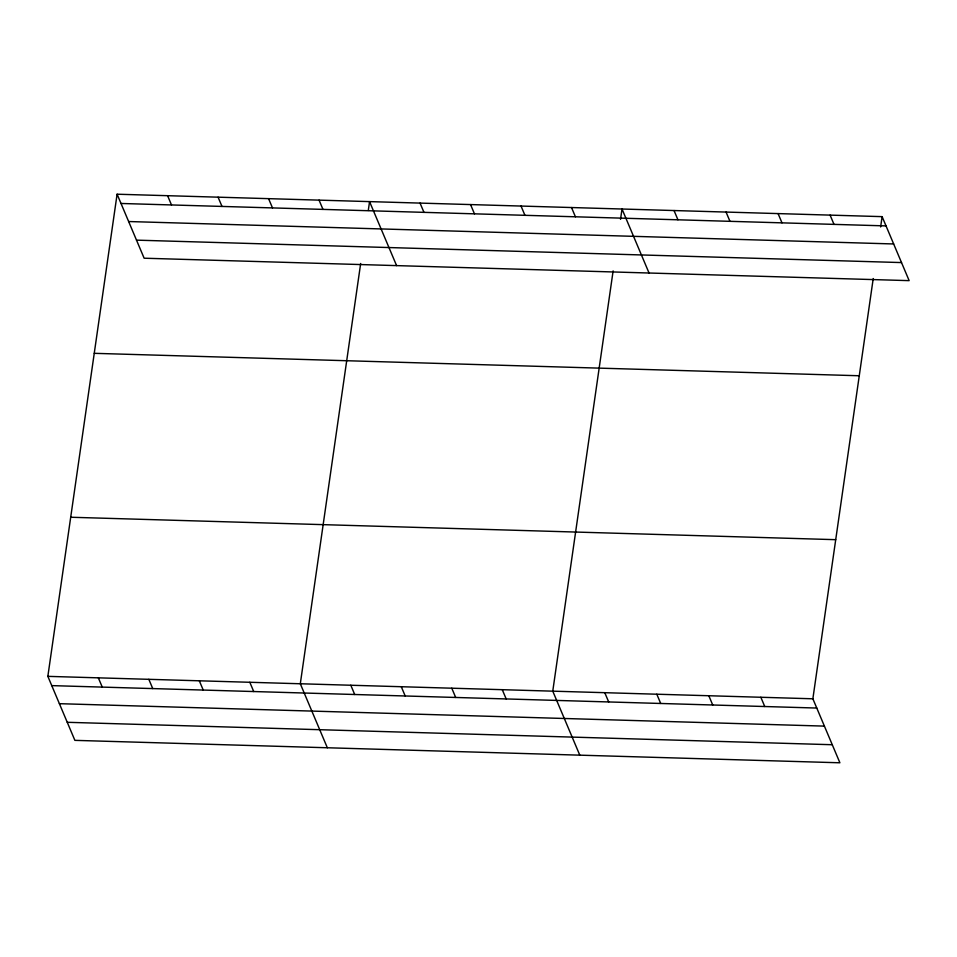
<?xml version="1.0" encoding="UTF-8"?>
<svg xmlns="http://www.w3.org/2000/svg" width="957" height="957" viewBox="0 0 957 957"><rect width="100%" height="100%" fill="white"/><g stroke="black" fill="none" stroke-linecap="round" stroke-linejoin="round"><path stroke-width="1.44" d="M873.227 278.523L812.864 698.789L839.899 762.789L74.885 740.359L47.85 676.36L117.101 194.211L882.115 216.641L909.15 280.64L144.136 258.211L117.101 194.211M360.669 263.486L300.307 683.765L327.342 747.764M368.289 210.456L369.558 201.616L396.593 265.615M613.126 270.891L552.763 691.157L579.786 755.157M620.531 219.332L622.014 209.021L649.049 273.02M880.631 226.953L882.115 216.641M121.013 203.47L886.026 225.9M128.645 221.534L893.659 243.963M136.504 240.147L901.518 262.577M94.253 353.324L859.266 375.754M70.698 517.247L835.712 539.676M47.85 676.36L812.864 698.789M51.762 685.619L816.776 708.048M59.394 703.682L824.408 726.112M67.253 722.296L832.267 744.725M830.102 215.122L834.002 224.381M778.077 213.59L781.989 222.849M726.052 212.071L729.964 221.33M674.039 210.54L677.939 219.799M571.52 207.537L575.432 216.796M760.839 697.258L764.751 706.517M521.027 206.054L524.938 215.313M708.814 695.739L712.726 704.998M470.545 204.571L474.457 213.83M656.801 694.208L660.713 703.467M420.051 203.099L423.963 212.358M604.776 692.689L608.688 701.948M319.064 200.133L322.976 209.392M502.269 689.686L506.181 698.945M268.582 198.661L272.494 207.908M451.776 688.203L455.688 697.462M218.088 197.178L222 206.437M401.282 686.719L405.194 695.978M167.595 195.695L171.506 204.954M350.8 685.236L354.7 694.495M249.813 682.281L253.725 691.54M199.319 680.798L203.231 690.057M148.837 679.326L152.737 688.573M98.344 677.843L102.255 687.102"/></g></svg>
